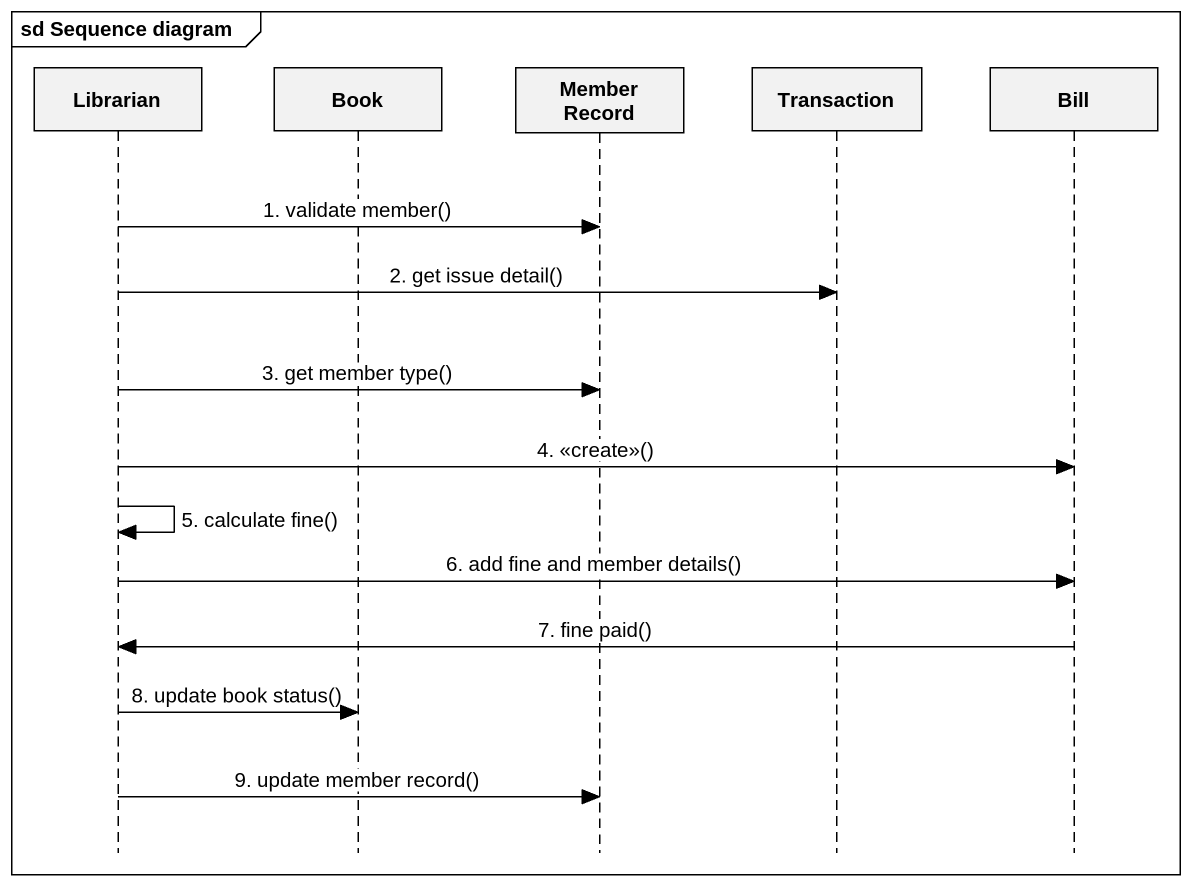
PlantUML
@startuml
mainframe sd Sequence diagram
hide footbox
participant Librarian
participant Book
participant "Member Record" as Member_Record
participant Transaction
participant Bill

Librarian -> Member_Record : 1. validate member()
Librarian -> Transaction : 2. get issue detail()
Librarian -> Member_Record : 3. get member type()
Librarian -> Bill : 4. <<create>>()
Librarian -> Librarian : 5. calculate fine()
Librarian -> Bill : 6. add fine and member details()
Bill -> Librarian : 7. fine paid()
Librarian -> Book : 8. update book status()
Librarian -> Member_Record : 9. update member record()
@enduml
